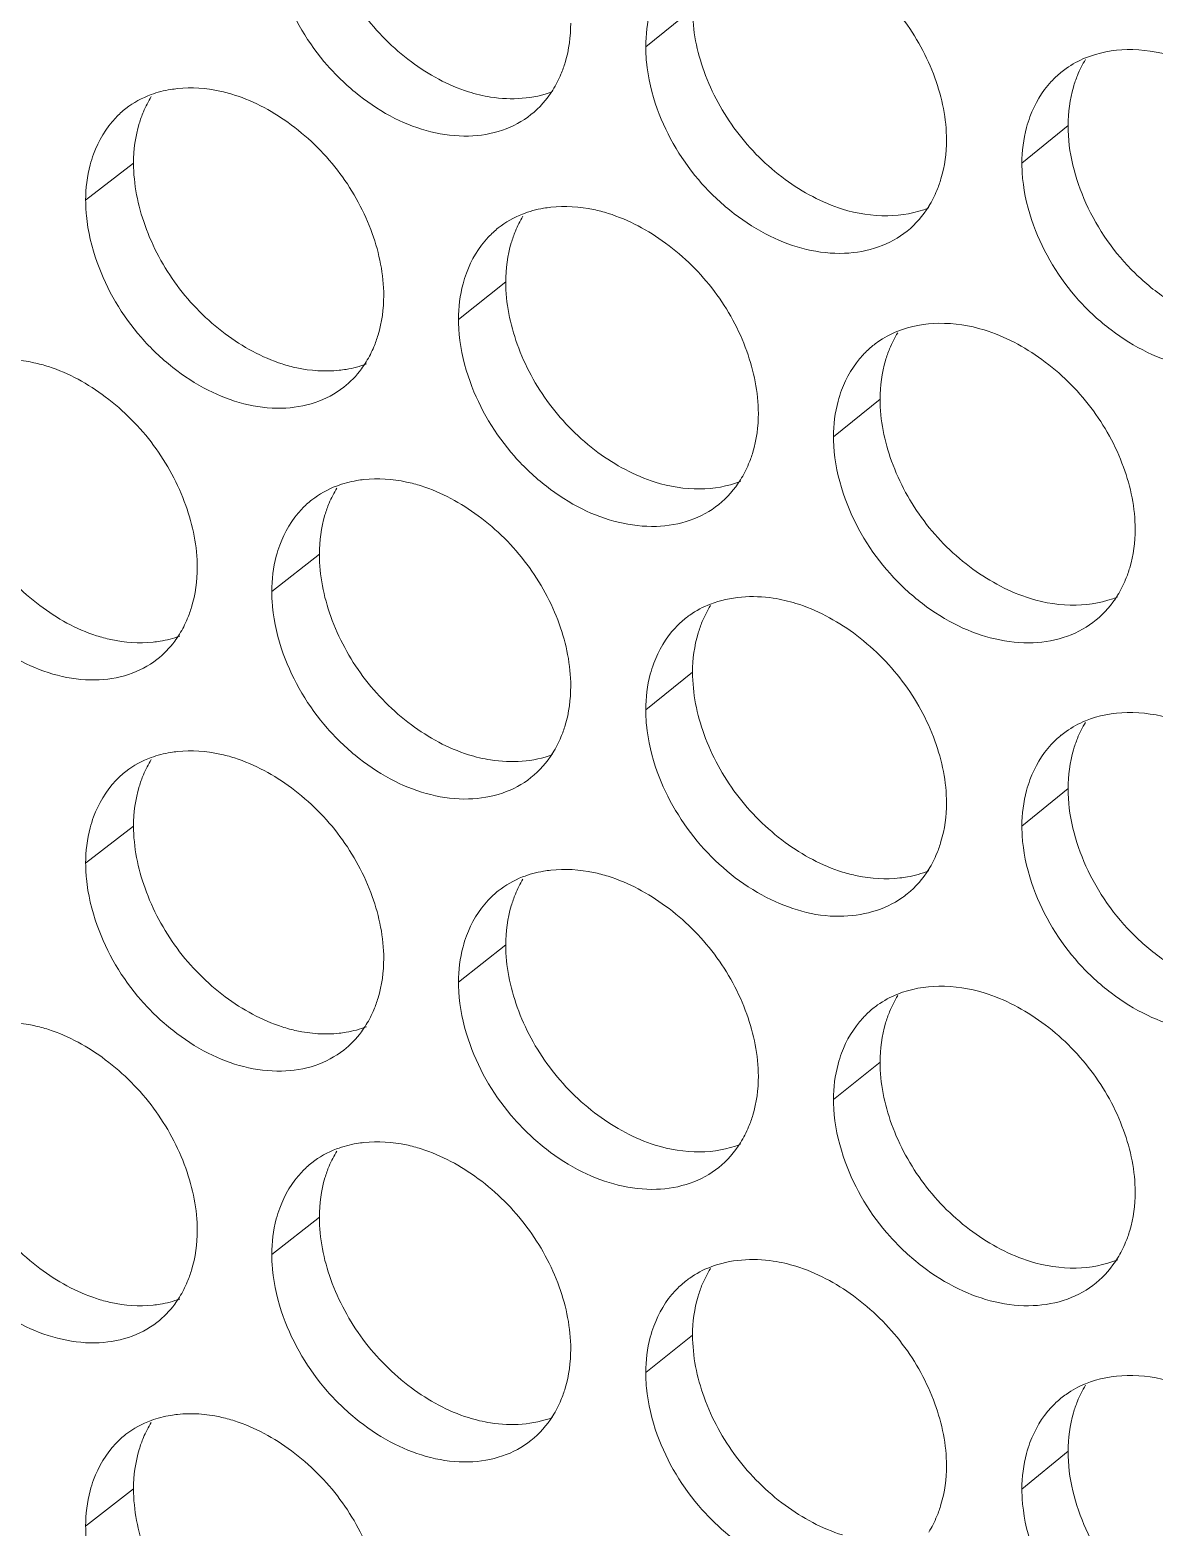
# Model space of a CAD drawing. Header units: millimetres. Extents: x 1177 to 4147, y 93 to 2194.
# Drawn here: x 2674.07 to 2687.43, y 760.61 to 778.39 of the extents above; entities that cross this region are included whole.
import ezdxf

# ---------------------------------------------------------------- set-up
doc = ezdxf.new("R2010")
doc.units = ezdxf.units.MM
doc.header["$LTSCALE"] = 0.1
doc.layers.get('0').update_dxf_attribs({"lineweight": 13})
doc.layers.add('标注', color=251, linetype='Continuous', lineweight=9)

# ---------------------------------------------------------------- blocks, each defined once
blk = doc.blocks.new('02')
at = {"layer": '标注'}
for p, q in [((4600.483, 703.606), (4599.688, 702.97)), ((4606.857, 701.634), (4606.074, 700.994)), ((4590.993, 700.995), (4590.18, 700.365)), ((4590.993, 700.995), (4590.18, 700.365)), ((4597.311, 698.978), (4596.509, 698.344)), ((4597.311, 698.978), (4596.509, 698.344)), ((4603.666, 696.991), (4602.876, 696.353)), ((4603.666, 696.991), (4602.876, 696.353)), ((4594.147, 694.358), (4593.34, 693.726)), ((4600.483, 692.356), (4599.688, 691.72)), ((4606.857, 690.384), (4606.074, 689.744)), ((4590.993, 689.745), (4590.18, 689.115)), ((4597.311, 687.728), (4596.509, 687.094)), ((4603.666, 685.741), (4602.876, 685.103)), ((4594.147, 683.108), (4593.34, 682.476)), ((4600.483, 681.106), (4599.688, 680.47)), ((4606.857, 679.134), (4606.074, 678.494)), ((4590.993, 678.495), (4590.18, 677.865)), ((4590.993, 678.495), (4590.18, 677.865))]:
    blk.add_line(p, q, dxfattribs=at)
for centre, radius, start, end in [((4608.769, 701.767), 1.893, 148.546, 157.7608), ((4607.73, 701.321), 1.568, 125.3028, 129.2952), ((4592.88, 701.145), 1.864, 148.3086, 157.2163), ((4592.88, 701.145), 1.864, 148.3086, 157.2163), ((4602.887, 701.252), 1.886, 328.3391, 337.568), ((4599.211, 699.12), 1.879, 148.8077, 157.4184), ((4599.211, 699.12), 1.879, 148.8077, 157.4184), ((4604.524, 696.687), 1.558, 125.2904, 128.9998), ((4604.524, 696.687), 1.558, 125.2904, 128.9998), ((4593.347, 698.603), 1.872, 328.517, 337.2337), ((4593.347, 698.603), 1.872, 328.517, 337.2337), ((4596.041, 694.503), 1.872, 148.5566, 157.3156), ((4606.084, 694.651), 1.893, 328.5006, 337.6837), ((4606.084, 694.651), 1.893, 328.5006, 337.6837), ((4590.188, 693.983), 1.864, 328.2673, 337.1333), ((4601.328, 692.06), 1.548, 125.2788, 128.7064), ((4607.73, 690.071), 1.568, 125.3028, 129.2952), ((4608.769, 690.517), 1.893, 148.546, 157.7608), ((4592.88, 689.895), 1.864, 148.3086, 157.2163), ((4602.887, 690.002), 1.886, 328.3391, 337.568), ((4599.211, 687.87), 1.879, 148.8077, 157.4184), ((4603.144, 689.804), 1.559, 305.2916, 309.0538), ((4593.347, 687.353), 1.872, 328.517, 337.2337), ((4604.524, 685.437), 1.558, 125.2904, 128.9998), ((4596.041, 683.253), 1.872, 148.5566, 157.3156), ((4606.084, 683.401), 1.893, 328.5006, 337.6837), ((4590.188, 682.733), 1.864, 328.2673, 337.1333), ((4601.328, 680.81), 1.548, 125.2788, 128.7064), ((4608.769, 679.267), 1.893, 148.546, 157.7608), ((4607.73, 678.821), 1.568, 125.3028, 129.2952), ((4592.88, 678.645), 1.864, 148.3086, 157.2163), ((4592.88, 678.645), 1.864, 148.3086, 157.2163), ((4602.887, 678.752), 1.886, 328.3391, 337.568)]:
    blk.add_arc(centre, radius, start, end, dxfattribs=at)
for points, knots in [([(4594.147, 705.608), (4594.147, 705.25), (4594.3, 704.506), (4594.844, 703.499), (4595.657, 702.685), (4596.33, 702.316), (4596.677, 702.206)], [0, 0, 0, 0, 0.239562, 0.497002, 0.756233, 1, 1, 1, 1]), ([(4604.794, 701.387), (4604.794, 701.745), (4604.638, 702.488), (4604.087, 703.492), (4603.265, 704.301), (4602.587, 704.666), (4602.238, 704.774)], [0, 0, 0, 0, 0.238985, 0.495968, 0.755385, 1, 1, 1, 1]), ([(4593.535, 703.92), (4593.701, 703.458), (4594.09, 702.803), (4594.805, 702.129), (4595.574, 701.628), (4596.447, 701.389), (4597.254, 701.523), (4597.596, 701.703), (4597.74, 701.818)], [0, 0, 0, 0, 0.275228, 0.413938, 0.547913, 0.788391, 0.896887, 1, 1, 1, 1]), ([(4599.824, 703.757), (4599.801, 703.696), (4599.721, 703.442), (4599.688, 703.173), (4599.688, 702.97)], [0, 0, 0, 0, 0.241366, 1, 1, 1, 1]), ([(4600.483, 703.606), (4600.483, 703.248), (4600.637, 702.505), (4601.185, 701.5), (4602.003, 700.689), (4602.68, 700.324), (4603.028, 700.215)], [0, 0, 0, 0, 0.239286, 0.496433, 0.755694, 1, 1, 1, 1]), ([(4598.249, 702.505), (4598.277, 702.571), (4598.376, 702.848), (4598.415, 703.146), (4598.415, 703.369)], [0, 0, 0, 0, 0.240585, 1, 1, 1, 1]), ([(4599.688, 702.97), (4599.688, 702.884), (4599.706, 702.525), (4599.792, 702.172), (4599.884, 701.915)], [0, 0, 0, 0, 0.240462, 1, 1, 1, 1]), ([(4608.638, 702.81), (4608.387, 702.886), (4607.882, 702.965), (4607.376, 702.872), (4607.153, 702.781)], [0, 0, 0, 0, 0.521913, 1, 1, 1, 1]), ([(4606.737, 702.535), (4606.678, 702.487), (4606.453, 702.275), (4606.292, 702), (4606.211, 701.782)], [0, 0, 0, 0, 0.245684, 1, 1, 1, 1]), ([(4591.74, 702.26), (4591.701, 702.256), (4591.549, 702.236), (4591.398, 702.197), (4591.291, 702.158)], [0, 0, 0, 0, 0.255136, 1, 1, 1, 1]), ([(4591.74, 702.26), (4591.701, 702.256), (4591.549, 702.236), (4591.398, 702.197), (4591.291, 702.158)], [0, 0, 0, 0, 0.255136, 1, 1, 1, 1]), ([(4592.707, 702.151), (4592.626, 702.177), (4592.311, 702.262), (4591.979, 702.286), (4591.74, 702.26)], [0, 0, 0, 0, 0.262243, 1, 1, 1, 1]), ([(4592.707, 702.151), (4592.626, 702.177), (4592.311, 702.262), (4591.979, 702.286), (4591.74, 702.26)], [0, 0, 0, 0, 0.262243, 1, 1, 1, 1]), ([(4607.018, 702.483), (4606.991, 702.419), (4606.896, 702.146), (4606.857, 701.853), (4606.857, 701.634)], [0, 0, 0, 0, 0.24102, 1, 1, 1, 1]), ([(4595.24, 698.746), (4595.24, 699.104), (4595.086, 699.848), (4594.541, 700.855), (4593.727, 701.67), (4593.054, 702.04), (4592.707, 702.151)], [0, 0, 0, 0, 0.239401, 0.496825, 0.756197, 1, 1, 1, 1]), ([(4595.24, 698.746), (4595.24, 699.104), (4595.086, 699.848), (4594.541, 700.855), (4593.727, 701.67), (4593.054, 702.04), (4592.707, 702.151)], [0, 0, 0, 0, 0.239401, 0.496825, 0.756197, 1, 1, 1, 1]), ([(4596.677, 702.206), (4596.801, 702.167), (4597.269, 702.054), (4597.779, 702.084), (4598.108, 702.209)], [0, 0, 0, 0, 0.268595, 1, 1, 1, 1]), ([(4590.864, 701.923), (4590.802, 701.875), (4590.565, 701.66), (4590.397, 701.375), (4590.314, 701.15)], [0, 0, 0, 0, 0.244977, 1, 1, 1, 1]), ([(4590.864, 701.923), (4590.802, 701.875), (4590.565, 701.66), (4590.397, 701.375), (4590.314, 701.15)], [0, 0, 0, 0, 0.244977, 1, 1, 1, 1]), ([(4591.161, 701.867), (4591.134, 701.801), (4591.033, 701.521), (4590.993, 701.221), (4590.993, 700.995)], [0, 0, 0, 0, 0.240171, 1, 1, 1, 1]), ([(4591.161, 701.867), (4591.134, 701.801), (4591.033, 701.521), (4590.993, 701.221), (4590.993, 700.995)], [0, 0, 0, 0, 0.240171, 1, 1, 1, 1]), ([(4599.884, 701.915), (4600.052, 701.452), (4600.446, 700.796), (4601.169, 700.125), (4601.947, 699.627), (4602.828, 699.397), (4603.639, 699.54), (4603.982, 699.726), (4604.127, 699.843)], [0, 0, 0, 0, 0.274535, 0.413051, 0.546952, 0.787693, 0.89651, 1, 1, 1, 1]), ([(4606.211, 701.782), (4606.188, 701.722), (4606.107, 701.467), (4606.074, 701.197), (4606.074, 700.994)], [0, 0, 0, 0, 0.24158, 1, 1, 1, 1]), ([(4606.857, 701.634), (4606.857, 701.183), (4607.098, 700.247), (4607.789, 699.266), (4608.535, 698.66), (4609.314, 698.231), (4609.984, 698.111), (4610.396, 698.159)], [0, 0, 0, 0, 0.247494, 0.513042, 0.645309, 0.772218, 1, 1, 1, 1]), ([(4604.631, 700.532), (4604.657, 700.597), (4604.754, 700.872), (4604.794, 701.166), (4604.794, 701.387)], [0, 0, 0, 0, 0.240924, 1, 1, 1, 1]), ([(4590.314, 701.15), (4590.292, 701.089), (4590.212, 700.835), (4590.18, 700.567), (4590.18, 700.365)], [0, 0, 0, 0, 0.241046, 1, 1, 1, 1]), ([(4590.314, 701.15), (4590.292, 701.089), (4590.212, 700.835), (4590.18, 700.567), (4590.18, 700.365)], [0, 0, 0, 0, 0.241046, 1, 1, 1, 1]), ([(4590.993, 700.995), (4590.993, 700.637), (4591.146, 699.893), (4591.688, 698.885), (4592.498, 698.069), (4593.169, 697.698), (4593.516, 697.587)], [0, 0, 0, 0, 0.239702, 0.497289, 0.756504, 1, 1, 1, 1]), ([(4590.993, 700.995), (4590.993, 700.637), (4591.146, 699.893), (4591.688, 698.885), (4592.498, 698.069), (4593.169, 697.698), (4593.516, 697.587)], [0, 0, 0, 0, 0.239702, 0.497289, 0.756504, 1, 1, 1, 1]), ([(4606.074, 700.994), (4606.074, 700.908), (4606.092, 700.549), (4606.178, 700.196), (4606.271, 699.94)], [0, 0, 0, 0, 0.240557, 1, 1, 1, 1]), ([(4590.18, 700.365), (4590.18, 700.279), (4590.198, 699.92), (4590.283, 699.566), (4590.375, 699.309)], [0, 0, 0, 0, 0.240323, 1, 1, 1, 1]), ([(4590.18, 700.365), (4590.18, 700.279), (4590.198, 699.92), (4590.283, 699.566), (4590.375, 699.309)], [0, 0, 0, 0, 0.240323, 1, 1, 1, 1]), ([(4598.079, 700.247), (4598.037, 700.242), (4597.873, 700.219), (4597.711, 700.176), (4597.596, 700.131)], [0, 0, 0, 0, 0.255428, 1, 1, 1, 1]), ([(4598.079, 700.247), (4598.037, 700.242), (4597.873, 700.219), (4597.711, 700.176), (4597.596, 700.131)], [0, 0, 0, 0, 0.255428, 1, 1, 1, 1]), ([(4599.051, 700.142), (4598.97, 700.168), (4598.653, 700.251), (4598.319, 700.273), (4598.079, 700.247)], [0, 0, 0, 0, 0.261997, 1, 1, 1, 1]), ([(4599.051, 700.142), (4598.97, 700.168), (4598.653, 700.251), (4598.319, 700.273), (4598.079, 700.247)], [0, 0, 0, 0, 0.261997, 1, 1, 1, 1]), ([(4603.028, 700.215), (4603.275, 700.139), (4603.773, 700.059), (4604.273, 700.148), (4604.493, 700.236)], [0, 0, 0, 0, 0.521675, 1, 1, 1, 1]), ([(4601.6, 696.749), (4601.6, 697.107), (4601.445, 697.851), (4600.896, 698.856), (4600.077, 699.666), (4599.4, 700.033), (4599.051, 700.142)], [0, 0, 0, 0, 0.239123, 0.496252, 0.755655, 1, 1, 1, 1]), ([(4601.6, 696.749), (4601.6, 697.107), (4601.445, 697.851), (4600.896, 698.856), (4600.077, 699.666), (4599.4, 700.033), (4599.051, 700.142)], [0, 0, 0, 0, 0.239123, 0.496252, 0.755655, 1, 1, 1, 1]), ([(4597.185, 699.896), (4597.125, 699.848), (4596.893, 699.634), (4596.727, 699.353), (4596.644, 699.13)], [0, 0, 0, 0, 0.245269, 1, 1, 1, 1]), ([(4597.185, 699.896), (4597.125, 699.848), (4596.893, 699.634), (4596.727, 699.353), (4596.644, 699.13)], [0, 0, 0, 0, 0.245269, 1, 1, 1, 1]), ([(4597.476, 699.841), (4597.449, 699.776), (4597.35, 699.499), (4597.311, 699.202), (4597.311, 698.978)], [0, 0, 0, 0, 0.240514, 1, 1, 1, 1]), ([(4597.476, 699.841), (4597.449, 699.776), (4597.35, 699.499), (4597.311, 699.202), (4597.311, 698.978)], [0, 0, 0, 0, 0.240514, 1, 1, 1, 1]), ([(4606.271, 699.94), (4606.44, 699.475), (4606.839, 698.819), (4607.569, 698.151), (4608.356, 697.656), (4609.246, 697.434), (4610.062, 697.587), (4610.406, 697.779), (4610.551, 697.898)], [0, 0, 0, 0, 0.27385, 0.412176, 0.546005, 0.787007, 0.896139, 1, 1, 1, 1]), ([(4590.375, 699.309), (4590.539, 698.847), (4590.926, 698.192), (4591.638, 697.518), (4592.403, 697.014), (4593.271, 696.772), (4594.075, 696.901), (4594.417, 697.079), (4594.561, 697.192)], [0, 0, 0, 0, 0.275578, 0.414386, 0.548399, 0.788745, 0.897079, 1, 1, 1, 1]), ([(4590.375, 699.309), (4590.539, 698.847), (4590.926, 698.192), (4591.638, 697.518), (4592.403, 697.014), (4593.271, 696.772), (4594.075, 696.901), (4594.417, 697.079), (4594.561, 697.192)], [0, 0, 0, 0, 0.275578, 0.414386, 0.548399, 0.788745, 0.897079, 1, 1, 1, 1]), ([(4596.644, 699.13), (4596.622, 699.07), (4596.542, 698.816), (4596.509, 698.547), (4596.509, 698.344)], [0, 0, 0, 0, 0.241259, 1, 1, 1, 1]), ([(4596.644, 699.13), (4596.622, 699.07), (4596.542, 698.816), (4596.509, 698.547), (4596.509, 698.344)], [0, 0, 0, 0, 0.241259, 1, 1, 1, 1]), ([(4597.311, 698.978), (4597.311, 698.621), (4597.464, 697.877), (4598.01, 696.871), (4598.825, 696.058), (4599.5, 695.691), (4599.848, 695.582)], [0, 0, 0, 0, 0.239424, 0.496717, 0.755963, 1, 1, 1, 1]), ([(4597.311, 698.978), (4597.311, 698.621), (4597.464, 697.877), (4598.01, 696.871), (4598.825, 696.058), (4599.5, 695.691), (4599.848, 695.582)], [0, 0, 0, 0, 0.239424, 0.496717, 0.755963, 1, 1, 1, 1]), ([(4595.073, 697.878), (4595.1, 697.944), (4595.2, 698.223), (4595.24, 698.522), (4595.24, 698.746)], [0, 0, 0, 0, 0.240415, 1, 1, 1, 1]), ([(4595.073, 697.878), (4595.1, 697.944), (4595.2, 698.223), (4595.24, 698.522), (4595.24, 698.746)], [0, 0, 0, 0, 0.240415, 1, 1, 1, 1]), ([(4596.509, 698.344), (4596.509, 698.258), (4596.528, 697.899), (4596.613, 697.545), (4596.705, 697.289)], [0, 0, 0, 0, 0.240415, 1, 1, 1, 1]), ([(4596.509, 698.344), (4596.509, 698.258), (4596.528, 697.899), (4596.613, 697.545), (4596.705, 697.289)], [0, 0, 0, 0, 0.240415, 1, 1, 1, 1]), ([(4605.433, 698.164), (4605.186, 698.24), (4604.687, 698.319), (4604.186, 698.231), (4603.965, 698.143)], [0, 0, 0, 0, 0.521918, 1, 1, 1, 1]), ([(4605.433, 698.164), (4605.186, 698.24), (4604.687, 698.319), (4604.186, 698.231), (4603.965, 698.143)], [0, 0, 0, 0, 0.521918, 1, 1, 1, 1]), ([(4607.997, 694.782), (4607.997, 695.14), (4607.841, 695.883), (4607.288, 696.886), (4606.463, 697.693), (4605.784, 698.056), (4605.433, 698.164)], [0, 0, 0, 0, 0.238849, 0.495686, 0.755117, 1, 1, 1, 1]), ([(4607.997, 694.782), (4607.997, 695.14), (4607.841, 695.883), (4607.288, 696.886), (4606.463, 697.693), (4605.784, 698.056), (4605.433, 698.164)], [0, 0, 0, 0, 0.238849, 0.495686, 0.755117, 1, 1, 1, 1]), ([(4589.549, 697.542), (4589.468, 697.568), (4589.155, 697.653), (4588.824, 697.678), (4588.585, 697.653)], [0, 0, 0, 0, 0.262368, 1, 1, 1, 1]), ([(4603.544, 697.898), (4603.484, 697.85), (4603.257, 697.637), (4603.094, 697.36), (4603.013, 697.141)], [0, 0, 0, 0, 0.245549, 1, 1, 1, 1]), ([(4603.544, 697.898), (4603.484, 697.85), (4603.257, 697.637), (4603.094, 697.36), (4603.013, 697.141)], [0, 0, 0, 0, 0.245549, 1, 1, 1, 1]), ([(4603.828, 697.845), (4603.801, 697.781), (4603.704, 697.506), (4603.666, 697.212), (4603.666, 696.991)], [0, 0, 0, 0, 0.240852, 1, 1, 1, 1]), ([(4603.828, 697.845), (4603.801, 697.781), (4603.704, 697.506), (4603.666, 697.212), (4603.666, 696.991)], [0, 0, 0, 0, 0.240852, 1, 1, 1, 1]), ([(4592.075, 694.131), (4592.075, 694.489), (4591.921, 695.233), (4591.378, 696.241), (4590.566, 697.057), (4589.896, 697.43), (4589.549, 697.542)], [0, 0, 0, 0, 0.239541, 0.497113, 0.75647, 1, 1, 1, 1]), ([(4593.516, 697.587), (4593.597, 697.561), (4593.911, 697.477), (4594.242, 697.454), (4594.481, 697.479)], [0, 0, 0, 0, 0.262046, 1, 1, 1, 1]), ([(4593.516, 697.587), (4593.597, 697.561), (4593.911, 697.477), (4594.242, 697.454), (4594.481, 697.479)], [0, 0, 0, 0, 0.262046, 1, 1, 1, 1]), ([(4594.481, 697.479), (4594.521, 697.483), (4594.68, 697.505), (4594.837, 697.547), (4594.948, 697.589)], [0, 0, 0, 0, 0.25521, 1, 1, 1, 1]), ([(4594.481, 697.479), (4594.521, 697.483), (4594.68, 697.505), (4594.837, 697.547), (4594.948, 697.589)], [0, 0, 0, 0, 0.25521, 1, 1, 1, 1]), ([(4594.561, 697.192), (4594.674, 697.281), (4594.81, 697.423), (4594.917, 697.583), (4594.943, 697.625)], [0, 0, 0, 0, 0.746051, 1, 1, 1, 1]), ([(4594.561, 697.192), (4594.674, 697.281), (4594.81, 697.423), (4594.917, 697.583), (4594.943, 697.625)], [0, 0, 0, 0, 0.746051, 1, 1, 1, 1]), ([(4596.705, 697.289), (4596.871, 696.826), (4597.263, 696.171), (4597.982, 695.499), (4598.756, 694.998), (4599.633, 694.764), (4600.442, 694.902), (4600.784, 695.086), (4600.928, 695.202)], [0, 0, 0, 0, 0.27488, 0.413493, 0.547431, 0.788041, 0.896698, 1, 1, 1, 1]), ([(4596.705, 697.289), (4596.871, 696.826), (4597.263, 696.171), (4597.982, 695.499), (4598.756, 694.998), (4599.633, 694.764), (4600.442, 694.902), (4600.784, 695.086), (4600.928, 695.202)], [0, 0, 0, 0, 0.27488, 0.413493, 0.547431, 0.788041, 0.896698, 1, 1, 1, 1]), ([(4603.013, 697.141), (4602.99, 697.08), (4602.909, 696.826), (4602.876, 696.556), (4602.876, 696.353)], [0, 0, 0, 0, 0.241473, 1, 1, 1, 1]), ([(4603.013, 697.141), (4602.99, 697.08), (4602.909, 696.826), (4602.876, 696.556), (4602.876, 696.353)], [0, 0, 0, 0, 0.241473, 1, 1, 1, 1]), ([(4603.666, 696.991), (4603.666, 696.634), (4603.82, 695.89), (4604.369, 694.886), (4605.19, 694.077), (4605.868, 693.714), (4606.218, 693.607)], [0, 0, 0, 0, 0.23915, 0.496151, 0.755426, 1, 1, 1, 1]), ([(4603.666, 696.991), (4603.666, 696.634), (4603.82, 695.89), (4604.369, 694.886), (4605.19, 694.077), (4605.868, 693.714), (4606.218, 693.607)], [0, 0, 0, 0, 0.23915, 0.496151, 0.755426, 1, 1, 1, 1]), ([(4601.435, 695.89), (4601.462, 695.955), (4601.56, 696.231), (4601.6, 696.527), (4601.6, 696.749)], [0, 0, 0, 0, 0.240755, 1, 1, 1, 1]), ([(4601.435, 695.89), (4601.462, 695.955), (4601.56, 696.231), (4601.6, 696.527), (4601.6, 696.749)], [0, 0, 0, 0, 0.240755, 1, 1, 1, 1]), ([(4587.849, 696.39), (4587.849, 696.032), (4588.001, 695.287), (4588.541, 694.278), (4589.349, 693.46), (4590.018, 693.087), (4590.364, 692.976)], [0, 0, 0, 0, 0.239843, 0.497577, 0.756777, 1, 1, 1, 1]), ([(4602.876, 696.353), (4602.876, 696.267), (4602.895, 695.909), (4602.981, 695.555), (4603.073, 695.299)], [0, 0, 0, 0, 0.240509, 1, 1, 1, 1]), ([(4602.876, 696.353), (4602.876, 696.267), (4602.895, 695.909), (4602.981, 695.555), (4603.073, 695.299)], [0, 0, 0, 0, 0.240509, 1, 1, 1, 1]), ([(4595.875, 695.518), (4595.793, 695.544), (4595.477, 695.628), (4595.144, 695.651), (4594.905, 695.625)], [0, 0, 0, 0, 0.26212, 1, 1, 1, 1]), ([(4594.905, 695.625), (4594.864, 695.621), (4594.706, 695.599), (4594.55, 695.558), (4594.439, 695.516)], [0, 0, 0, 0, 0.255282, 1, 1, 1, 1]), ([(4598.415, 692.119), (4598.415, 692.477), (4598.261, 693.221), (4597.714, 694.227), (4596.897, 695.039), (4596.223, 695.408), (4595.875, 695.518)], [0, 0, 0, 0, 0.239261, 0.496538, 0.755925, 1, 1, 1, 1]), ([(4599.848, 695.582), (4600.092, 695.505), (4600.583, 695.424), (4601.078, 695.509), (4601.296, 695.594)], [0, 0, 0, 0, 0.521681, 1, 1, 1, 1]), ([(4599.848, 695.582), (4600.092, 695.505), (4600.583, 695.424), (4601.078, 695.509), (4601.296, 695.594)], [0, 0, 0, 0, 0.521681, 1, 1, 1, 1]), ([(4594.02, 695.281), (4593.959, 695.233), (4593.724, 695.018), (4593.557, 694.736), (4593.475, 694.511)], [0, 0, 0, 0, 0.245125, 1, 1, 1, 1]), ([(4594.314, 695.225), (4594.286, 695.16), (4594.187, 694.881), (4594.147, 694.583), (4594.147, 694.358)], [0, 0, 0, 0, 0.240343, 1, 1, 1, 1]), ([(4603.073, 695.299), (4603.241, 694.835), (4603.638, 694.179), (4604.364, 693.509), (4605.147, 693.013), (4606.032, 692.787), (4606.846, 692.935), (4607.19, 693.123), (4607.334, 693.242)], [0, 0, 0, 0, 0.274191, 0.412612, 0.546477, 0.787348, 0.896324, 1, 1, 1, 1]), ([(4603.073, 695.299), (4603.241, 694.835), (4603.638, 694.179), (4604.364, 693.509), (4605.147, 693.013), (4606.032, 692.787), (4606.846, 692.935), (4607.19, 693.123), (4607.334, 693.242)], [0, 0, 0, 0, 0.274191, 0.412612, 0.546477, 0.787348, 0.896324, 1, 1, 1, 1]), ([(4587.224, 694.705), (4587.388, 694.243), (4587.772, 693.589), (4588.48, 692.913), (4589.24, 692.408), (4590.104, 692.162), (4590.906, 692.286), (4591.247, 692.461), (4591.391, 692.573)], [0, 0, 0, 0, 0.27593, 0.414836, 0.548888, 0.789102, 0.897272, 1, 1, 1, 1]), ([(4607.835, 693.932), (4607.862, 693.997), (4607.958, 694.27), (4607.997, 694.563), (4607.997, 694.782)], [0, 0, 0, 0, 0.241091, 1, 1, 1, 1]), ([(4607.835, 693.932), (4607.862, 693.997), (4607.958, 694.27), (4607.997, 694.563), (4607.997, 694.782)], [0, 0, 0, 0, 0.241091, 1, 1, 1, 1]), ([(4593.475, 694.511), (4593.452, 694.451), (4593.372, 694.197), (4593.34, 693.928), (4593.34, 693.726)], [0, 0, 0, 0, 0.241152, 1, 1, 1, 1]), ([(4591.906, 693.259), (4591.934, 693.325), (4592.034, 693.605), (4592.075, 693.905), (4592.075, 694.131)], [0, 0, 0, 0, 0.240243, 1, 1, 1, 1]), ([(4594.147, 694.358), (4594.147, 694), (4594.3, 693.256), (4594.844, 692.249), (4595.657, 691.435), (4596.33, 691.066), (4596.677, 690.956)], [0, 0, 0, 0, 0.239562, 0.497002, 0.756233, 1, 1, 1, 1]), ([(4593.34, 693.726), (4593.34, 693.64), (4593.358, 693.281), (4593.443, 692.927), (4593.535, 692.67)], [0, 0, 0, 0, 0.240369, 1, 1, 1, 1]), ([(4602.238, 693.524), (4602.112, 693.563), (4601.637, 693.675), (4601.12, 693.641), (4600.786, 693.512)], [0, 0, 0, 0, 0.268741, 1, 1, 1, 1]), ([(4606.218, 693.607), (4606.468, 693.53), (4606.972, 693.451), (4607.478, 693.545), (4607.7, 693.635)], [0, 0, 0, 0, 0.521668, 1, 1, 1, 1]), ([(4606.218, 693.607), (4606.468, 693.53), (4606.972, 693.451), (4607.478, 693.545), (4607.7, 693.635)], [0, 0, 0, 0, 0.521668, 1, 1, 1, 1]), ([(4604.794, 690.137), (4604.794, 690.495), (4604.638, 691.238), (4604.087, 692.242), (4603.265, 693.051), (4602.587, 693.416), (4602.238, 693.524)], [0, 0, 0, 0, 0.238985, 0.495968, 0.755385, 1, 1, 1, 1]), ([(4600.36, 693.268), (4600.3, 693.22), (4600.07, 693.007), (4599.906, 692.728), (4599.824, 692.507)], [0, 0, 0, 0, 0.245411, 1, 1, 1, 1]), ([(4600.647, 693.215), (4600.62, 693.15), (4600.523, 692.874), (4600.483, 692.578), (4600.483, 692.356)], [0, 0, 0, 0, 0.240684, 1, 1, 1, 1]), ([(4590.364, 692.976), (4590.444, 692.95), (4590.757, 692.865), (4591.088, 692.841), (4591.326, 692.866)], [0, 0, 0, 0, 0.262169, 1, 1, 1, 1]), ([(4591.326, 692.866), (4591.365, 692.87), (4591.518, 692.89), (4591.669, 692.929), (4591.777, 692.969)], [0, 0, 0, 0, 0.255066, 1, 1, 1, 1]), ([(4591.391, 692.573), (4591.504, 692.661), (4591.64, 692.802), (4591.748, 692.961), (4591.774, 693.003)], [0, 0, 0, 0, 0.746016, 1, 1, 1, 1]), ([(4593.535, 692.67), (4593.701, 692.208), (4594.09, 691.553), (4594.805, 690.879), (4595.574, 690.378), (4596.447, 690.139), (4597.254, 690.273), (4597.596, 690.453), (4597.74, 690.568)], [0, 0, 0, 0, 0.275228, 0.413938, 0.547913, 0.788391, 0.896887, 1, 1, 1, 1]), ([(4599.824, 692.507), (4599.801, 692.446), (4599.721, 692.192), (4599.688, 691.923), (4599.688, 691.72)], [0, 0, 0, 0, 0.241366, 1, 1, 1, 1]), ([(4600.483, 692.356), (4600.483, 691.998), (4600.637, 691.255), (4601.185, 690.25), (4602.003, 689.439), (4602.68, 689.074), (4603.028, 688.965)], [0, 0, 0, 0, 0.239286, 0.496433, 0.755694, 1, 1, 1, 1]), ([(4598.249, 691.255), (4598.277, 691.321), (4598.376, 691.598), (4598.415, 691.896), (4598.415, 692.119)], [0, 0, 0, 0, 0.240585, 1, 1, 1, 1]), ([(4599.688, 691.72), (4599.688, 691.634), (4599.706, 691.275), (4599.792, 690.922), (4599.884, 690.665)], [0, 0, 0, 0, 0.240462, 1, 1, 1, 1]), ([(4608.638, 691.56), (4608.387, 691.636), (4607.882, 691.715), (4607.376, 691.622), (4607.153, 691.531)], [0, 0, 0, 0, 0.521913, 1, 1, 1, 1]), ([(4606.737, 691.285), (4606.678, 691.237), (4606.453, 691.025), (4606.292, 690.75), (4606.211, 690.532)], [0, 0, 0, 0, 0.245684, 1, 1, 1, 1]), ([(4607.018, 691.233), (4606.991, 691.169), (4606.896, 690.896), (4606.857, 690.603), (4606.857, 690.384)], [0, 0, 0, 0, 0.24102, 1, 1, 1, 1]), ([(4591.74, 691.01), (4591.701, 691.006), (4591.549, 690.986), (4591.398, 690.947), (4591.291, 690.908)], [0, 0, 0, 0, 0.255136, 1, 1, 1, 1]), ([(4592.707, 690.901), (4592.626, 690.927), (4592.311, 691.012), (4591.979, 691.036), (4591.74, 691.01)], [0, 0, 0, 0, 0.262243, 1, 1, 1, 1]), ([(4595.24, 687.496), (4595.24, 687.854), (4595.086, 688.598), (4594.541, 689.605), (4593.727, 690.42), (4593.054, 690.79), (4592.707, 690.901)], [0, 0, 0, 0, 0.239401, 0.496825, 0.756197, 1, 1, 1, 1]), ([(4596.677, 690.956), (4596.801, 690.917), (4597.269, 690.804), (4597.779, 690.834), (4598.108, 690.959)], [0, 0, 0, 0, 0.268595, 1, 1, 1, 1]), ([(4590.864, 690.673), (4590.802, 690.625), (4590.565, 690.41), (4590.397, 690.125), (4590.314, 689.9)], [0, 0, 0, 0, 0.244977, 1, 1, 1, 1]), ([(4591.161, 690.617), (4591.134, 690.551), (4591.033, 690.271), (4590.993, 689.971), (4590.993, 689.745)], [0, 0, 0, 0, 0.240171, 1, 1, 1, 1]), ([(4599.884, 690.665), (4600.048, 690.212), (4600.553, 689.368), (4601.651, 688.48), (4602.912, 688.1), (4603.742, 688.317), (4604.045, 688.531)], [0, 0, 0, 0, 0.274275, 0.545968, 0.788678, 1, 1, 1, 1]), ([(4606.211, 690.532), (4606.188, 690.472), (4606.107, 690.217), (4606.074, 689.947), (4606.074, 689.744)], [0, 0, 0, 0, 0.24158, 1, 1, 1, 1]), ([(4606.857, 690.384), (4606.857, 689.933), (4607.098, 688.997), (4607.789, 688.016), (4608.535, 687.41), (4609.314, 686.981), (4609.984, 686.861), (4610.396, 686.909)], [0, 0, 0, 0, 0.247494, 0.513042, 0.645309, 0.772218, 1, 1, 1, 1]), ([(4604.631, 689.282), (4604.657, 689.347), (4604.754, 689.622), (4604.794, 689.916), (4604.794, 690.137)], [0, 0, 0, 0, 0.240924, 1, 1, 1, 1]), ([(4590.314, 689.9), (4590.292, 689.839), (4590.212, 689.585), (4590.18, 689.317), (4590.18, 689.115)], [0, 0, 0, 0, 0.241046, 1, 1, 1, 1]), ([(4590.993, 689.745), (4590.993, 689.387), (4591.146, 688.643), (4591.688, 687.635), (4592.498, 686.819), (4593.169, 686.448), (4593.516, 686.337)], [0, 0, 0, 0, 0.239702, 0.497289, 0.756504, 1, 1, 1, 1]), ([(4606.074, 689.744), (4606.074, 689.658), (4606.092, 689.299), (4606.178, 688.946), (4606.271, 688.69)], [0, 0, 0, 0, 0.240557, 1, 1, 1, 1]), ([(4590.18, 689.115), (4590.18, 689.029), (4590.198, 688.67), (4590.283, 688.316), (4590.375, 688.059)], [0, 0, 0, 0, 0.240323, 1, 1, 1, 1]), ([(4598.079, 688.997), (4598.037, 688.992), (4597.873, 688.969), (4597.711, 688.926), (4597.596, 688.881)], [0, 0, 0, 0, 0.255428, 1, 1, 1, 1]), ([(4599.051, 688.892), (4598.97, 688.918), (4598.653, 689.001), (4598.319, 689.023), (4598.079, 688.997)], [0, 0, 0, 0, 0.261997, 1, 1, 1, 1]), ([(4601.6, 685.499), (4601.6, 685.857), (4601.445, 686.601), (4600.896, 687.606), (4600.077, 688.416), (4599.4, 688.783), (4599.051, 688.892)], [0, 0, 0, 0, 0.239123, 0.496252, 0.755655, 1, 1, 1, 1]), ([(4603.028, 688.965), (4603.11, 688.94), (4603.427, 688.858), (4603.762, 688.837), (4604.002, 688.864)], [0, 0, 0, 0, 0.261683, 1, 1, 1, 1]), ([(4604.002, 688.864), (4604.045, 688.869), (4604.212, 688.893), (4604.377, 688.939), (4604.493, 688.986)], [0, 0, 0, 0, 0.255354, 1, 1, 1, 1]), ([(4597.185, 688.646), (4597.125, 688.598), (4596.893, 688.384), (4596.727, 688.103), (4596.644, 687.88)], [0, 0, 0, 0, 0.245269, 1, 1, 1, 1]), ([(4597.476, 688.591), (4597.449, 688.526), (4597.35, 688.249), (4597.311, 687.952), (4597.311, 687.728)], [0, 0, 0, 0, 0.240514, 1, 1, 1, 1]), ([(4606.271, 688.69), (4606.44, 688.225), (4606.839, 687.569), (4607.569, 686.901), (4608.356, 686.406), (4609.246, 686.184), (4610.062, 686.337), (4610.406, 686.529), (4610.551, 686.648)], [0, 0, 0, 0, 0.27385, 0.412176, 0.546005, 0.787007, 0.896139, 1, 1, 1, 1]), ([(4590.375, 688.059), (4590.539, 687.597), (4590.926, 686.942), (4591.638, 686.268), (4592.403, 685.764), (4593.271, 685.522), (4594.075, 685.651), (4594.417, 685.829), (4594.561, 685.942)], [0, 0, 0, 0, 0.275578, 0.414386, 0.548399, 0.788745, 0.897079, 1, 1, 1, 1]), ([(4596.644, 687.88), (4596.622, 687.82), (4596.542, 687.566), (4596.509, 687.297), (4596.509, 687.094)], [0, 0, 0, 0, 0.241259, 1, 1, 1, 1]), ([(4597.311, 687.728), (4597.311, 687.371), (4597.464, 686.627), (4598.01, 685.621), (4598.825, 684.808), (4599.5, 684.441), (4599.848, 684.332)], [0, 0, 0, 0, 0.239424, 0.496717, 0.755963, 1, 1, 1, 1]), ([(4595.073, 686.628), (4595.1, 686.694), (4595.2, 686.973), (4595.24, 687.272), (4595.24, 687.496)], [0, 0, 0, 0, 0.240415, 1, 1, 1, 1]), ([(4596.509, 687.094), (4596.509, 687.008), (4596.528, 686.649), (4596.613, 686.295), (4596.705, 686.039)], [0, 0, 0, 0, 0.240415, 1, 1, 1, 1]), ([(4605.433, 686.914), (4605.186, 686.99), (4604.687, 687.069), (4604.186, 686.981), (4603.965, 686.893)], [0, 0, 0, 0, 0.521918, 1, 1, 1, 1]), ([(4607.997, 683.532), (4607.997, 683.89), (4607.841, 684.633), (4607.288, 685.636), (4606.463, 686.443), (4605.784, 686.806), (4605.433, 686.914)], [0, 0, 0, 0, 0.238849, 0.495686, 0.755117, 1, 1, 1, 1]), ([(4603.544, 686.648), (4603.484, 686.6), (4603.257, 686.387), (4603.094, 686.11), (4603.013, 685.891)], [0, 0, 0, 0, 0.245549, 1, 1, 1, 1]), ([(4603.828, 686.595), (4603.801, 686.531), (4603.704, 686.256), (4603.666, 685.962), (4603.666, 685.741)], [0, 0, 0, 0, 0.240852, 1, 1, 1, 1]), ([(4589.549, 686.292), (4589.468, 686.318), (4589.155, 686.403), (4588.824, 686.428), (4588.585, 686.403)], [0, 0, 0, 0, 0.262368, 1, 1, 1, 1]), ([(4592.075, 682.881), (4592.075, 683.239), (4591.921, 683.983), (4591.378, 684.991), (4590.566, 685.807), (4589.896, 686.18), (4589.549, 686.292)], [0, 0, 0, 0, 0.239541, 0.497113, 0.75647, 1, 1, 1, 1]), ([(4593.516, 686.337), (4593.597, 686.311), (4593.911, 686.227), (4594.242, 686.204), (4594.481, 686.229)], [0, 0, 0, 0, 0.262046, 1, 1, 1, 1]), ([(4594.481, 686.229), (4594.521, 686.233), (4594.68, 686.255), (4594.837, 686.297), (4594.948, 686.339)], [0, 0, 0, 0, 0.25521, 1, 1, 1, 1]), ([(4594.561, 685.942), (4594.674, 686.031), (4594.81, 686.173), (4594.917, 686.333), (4594.943, 686.375)], [0, 0, 0, 0, 0.746051, 1, 1, 1, 1]), ([(4596.705, 686.039), (4596.871, 685.576), (4597.263, 684.921), (4597.982, 684.249), (4598.756, 683.748), (4599.633, 683.514), (4600.442, 683.652), (4600.784, 683.836), (4600.928, 683.952)], [0, 0, 0, 0, 0.27488, 0.413493, 0.547431, 0.788041, 0.896698, 1, 1, 1, 1]), ([(4603.013, 685.891), (4602.99, 685.83), (4602.909, 685.576), (4602.876, 685.306), (4602.876, 685.103)], [0, 0, 0, 0, 0.241473, 1, 1, 1, 1]), ([(4603.666, 685.741), (4603.666, 685.384), (4603.82, 684.64), (4604.369, 683.636), (4605.19, 682.827), (4605.868, 682.464), (4606.218, 682.357)], [0, 0, 0, 0, 0.23915, 0.496151, 0.755426, 1, 1, 1, 1]), ([(4601.435, 684.64), (4601.462, 684.705), (4601.56, 684.981), (4601.6, 685.277), (4601.6, 685.499)], [0, 0, 0, 0, 0.240755, 1, 1, 1, 1]), ([(4587.849, 685.14), (4587.849, 684.782), (4588.001, 684.037), (4588.541, 683.028), (4589.349, 682.21), (4590.018, 681.837), (4590.364, 681.726)], [0, 0, 0, 0, 0.239843, 0.497577, 0.756777, 1, 1, 1, 1]), ([(4602.876, 685.103), (4602.876, 685.017), (4602.895, 684.659), (4602.981, 684.305), (4603.073, 684.049)], [0, 0, 0, 0, 0.240509, 1, 1, 1, 1]), ([(4594.905, 684.375), (4594.864, 684.371), (4594.706, 684.349), (4594.55, 684.308), (4594.439, 684.266)], [0, 0, 0, 0, 0.255282, 1, 1, 1, 1]), ([(4595.875, 684.268), (4595.793, 684.294), (4595.477, 684.378), (4595.144, 684.401), (4594.905, 684.375)], [0, 0, 0, 0, 0.26212, 1, 1, 1, 1]), ([(4598.415, 680.869), (4598.415, 681.227), (4598.261, 681.971), (4597.714, 682.977), (4596.897, 683.789), (4596.223, 684.158), (4595.875, 684.268)], [0, 0, 0, 0, 0.239261, 0.496538, 0.755925, 1, 1, 1, 1]), ([(4599.848, 684.332), (4600.092, 684.255), (4600.583, 684.174), (4601.078, 684.259), (4601.296, 684.344)], [0, 0, 0, 0, 0.521681, 1, 1, 1, 1]), ([(4594.02, 684.031), (4593.959, 683.983), (4593.724, 683.768), (4593.557, 683.486), (4593.475, 683.261)], [0, 0, 0, 0, 0.245125, 1, 1, 1, 1]), ([(4594.314, 683.975), (4594.286, 683.91), (4594.187, 683.631), (4594.147, 683.333), (4594.147, 683.108)], [0, 0, 0, 0, 0.240343, 1, 1, 1, 1]), ([(4603.073, 684.049), (4603.241, 683.585), (4603.638, 682.929), (4604.364, 682.259), (4605.147, 681.763), (4606.032, 681.537), (4606.846, 681.685), (4607.19, 681.873), (4607.334, 681.992)], [0, 0, 0, 0, 0.274191, 0.412612, 0.546477, 0.787348, 0.896324, 1, 1, 1, 1]), ([(4587.224, 683.455), (4587.388, 682.993), (4587.772, 682.339), (4588.48, 681.663), (4589.24, 681.158), (4590.104, 680.912), (4590.906, 681.036), (4591.247, 681.211), (4591.391, 681.323)], [0, 0, 0, 0, 0.27593, 0.414836, 0.548888, 0.789102, 0.897272, 1, 1, 1, 1]), ([(4607.835, 682.682), (4607.862, 682.747), (4607.958, 683.02), (4607.997, 683.313), (4607.997, 683.532)], [0, 0, 0, 0, 0.241091, 1, 1, 1, 1]), ([(4593.475, 683.261), (4593.452, 683.201), (4593.372, 682.947), (4593.34, 682.678), (4593.34, 682.476)], [0, 0, 0, 0, 0.241152, 1, 1, 1, 1]), ([(4594.147, 683.108), (4594.147, 682.75), (4594.3, 682.006), (4594.844, 680.999), (4595.657, 680.185), (4596.33, 679.816), (4596.677, 679.706)], [0, 0, 0, 0, 0.239562, 0.497002, 0.756233, 1, 1, 1, 1]), ([(4591.906, 682.009), (4591.934, 682.075), (4592.034, 682.355), (4592.075, 682.655), (4592.075, 682.881)], [0, 0, 0, 0, 0.240243, 1, 1, 1, 1]), ([(4593.34, 682.476), (4593.34, 682.39), (4593.358, 682.031), (4593.443, 681.677), (4593.535, 681.42)], [0, 0, 0, 0, 0.240369, 1, 1, 1, 1]), ([(4602.238, 682.274), (4602.112, 682.313), (4601.637, 682.425), (4601.12, 682.391), (4600.786, 682.262)], [0, 0, 0, 0, 0.268741, 1, 1, 1, 1]), ([(4604.794, 678.887), (4604.794, 679.245), (4604.638, 679.988), (4604.087, 680.992), (4603.265, 681.801), (4602.587, 682.166), (4602.238, 682.274)], [0, 0, 0, 0, 0.238985, 0.495968, 0.755385, 1, 1, 1, 1]), ([(4606.218, 682.357), (4606.468, 682.28), (4606.972, 682.201), (4607.478, 682.295), (4607.7, 682.385)], [0, 0, 0, 0, 0.521668, 1, 1, 1, 1]), ([(4600.36, 682.018), (4600.3, 681.97), (4600.07, 681.757), (4599.906, 681.478), (4599.824, 681.257)], [0, 0, 0, 0, 0.245411, 1, 1, 1, 1]), ([(4600.647, 681.965), (4600.62, 681.9), (4600.523, 681.624), (4600.483, 681.328), (4600.483, 681.106)], [0, 0, 0, 0, 0.240684, 1, 1, 1, 1]), ([(4590.364, 681.726), (4590.444, 681.7), (4590.757, 681.615), (4591.088, 681.591), (4591.326, 681.616)], [0, 0, 0, 0, 0.262169, 1, 1, 1, 1]), ([(4591.326, 681.616), (4591.365, 681.62), (4591.518, 681.64), (4591.669, 681.679), (4591.777, 681.719)], [0, 0, 0, 0, 0.255066, 1, 1, 1, 1]), ([(4591.391, 681.323), (4591.504, 681.411), (4591.64, 681.552), (4591.748, 681.711), (4591.774, 681.753)], [0, 0, 0, 0, 0.746016, 1, 1, 1, 1]), ([(4593.535, 681.42), (4593.701, 680.958), (4594.09, 680.303), (4594.805, 679.629), (4595.574, 679.128), (4596.447, 678.889), (4597.254, 679.023), (4597.596, 679.203), (4597.74, 679.318)], [0, 0, 0, 0, 0.275228, 0.413938, 0.547913, 0.788391, 0.896887, 1, 1, 1, 1]), ([(4599.824, 681.257), (4599.801, 681.196), (4599.721, 680.942), (4599.688, 680.673), (4599.688, 680.47)], [0, 0, 0, 0, 0.241366, 1, 1, 1, 1]), ([(4600.483, 681.106), (4600.483, 680.748), (4600.637, 680.005), (4601.185, 679), (4602.003, 678.189), (4602.68, 677.824), (4603.028, 677.715)], [0, 0, 0, 0, 0.239286, 0.496433, 0.755694, 1, 1, 1, 1]), ([(4598.249, 680.005), (4598.277, 680.071), (4598.376, 680.348), (4598.415, 680.646), (4598.415, 680.869)], [0, 0, 0, 0, 0.240585, 1, 1, 1, 1]), ([(4599.688, 680.47), (4599.688, 680.384), (4599.706, 680.025), (4599.792, 679.672), (4599.884, 679.415)], [0, 0, 0, 0, 0.240462, 1, 1, 1, 1]), ([(4608.638, 680.31), (4608.387, 680.386), (4607.882, 680.465), (4607.376, 680.372), (4607.153, 680.281)], [0, 0, 0, 0, 0.521913, 1, 1, 1, 1]), ([(4606.737, 680.035), (4606.678, 679.987), (4606.453, 679.775), (4606.292, 679.5), (4606.211, 679.282)], [0, 0, 0, 0, 0.245684, 1, 1, 1, 1]), ([(4607.018, 679.983), (4606.991, 679.919), (4606.896, 679.646), (4606.857, 679.353), (4606.857, 679.134)], [0, 0, 0, 0, 0.24102, 1, 1, 1, 1]), ([(4591.74, 679.76), (4591.701, 679.756), (4591.549, 679.736), (4591.398, 679.697), (4591.291, 679.658)], [0, 0, 0, 0, 0.255136, 1, 1, 1, 1]), ([(4591.74, 679.76), (4591.701, 679.756), (4591.549, 679.736), (4591.398, 679.697), (4591.291, 679.658)], [0, 0, 0, 0, 0.255136, 1, 1, 1, 1]), ([(4592.707, 679.651), (4592.626, 679.677), (4592.311, 679.762), (4591.979, 679.786), (4591.74, 679.76)], [0, 0, 0, 0, 0.262243, 1, 1, 1, 1]), ([(4592.707, 679.651), (4592.626, 679.677), (4592.311, 679.762), (4591.979, 679.786), (4591.74, 679.76)], [0, 0, 0, 0, 0.262243, 1, 1, 1, 1]), ([(4595.24, 676.246), (4595.24, 676.604), (4595.086, 677.348), (4594.541, 678.355), (4593.727, 679.17), (4593.054, 679.54), (4592.707, 679.651)], [0, 0, 0, 0, 0.239401, 0.496825, 0.756197, 1, 1, 1, 1]), ([(4595.24, 676.246), (4595.24, 676.604), (4595.086, 677.348), (4594.541, 678.355), (4593.727, 679.17), (4593.054, 679.54), (4592.707, 679.651)], [0, 0, 0, 0, 0.239401, 0.496825, 0.756197, 1, 1, 1, 1]), ([(4596.677, 679.706), (4596.801, 679.667), (4597.269, 679.554), (4597.779, 679.584), (4598.108, 679.709)], [0, 0, 0, 0, 0.268595, 1, 1, 1, 1]), ([(4590.864, 679.423), (4590.802, 679.375), (4590.565, 679.16), (4590.397, 678.875), (4590.314, 678.65)], [0, 0, 0, 0, 0.244977, 1, 1, 1, 1]), ([(4590.864, 679.423), (4590.802, 679.375), (4590.565, 679.16), (4590.397, 678.875), (4590.314, 678.65)], [0, 0, 0, 0, 0.244977, 1, 1, 1, 1]), ([(4599.884, 679.415), (4600.052, 678.952), (4600.446, 678.296), (4601.169, 677.625), (4601.947, 677.127), (4602.828, 676.897), (4603.639, 677.04), (4603.982, 677.226), (4604.127, 677.343)], [0, 0, 0, 0, 0.274535, 0.413051, 0.546952, 0.787693, 0.89651, 1, 1, 1, 1]), ([(4591.161, 679.367), (4591.134, 679.301), (4591.033, 679.021), (4590.993, 678.721), (4590.993, 678.495)], [0, 0, 0, 0, 0.240171, 1, 1, 1, 1]), ([(4591.161, 679.367), (4591.134, 679.301), (4591.033, 679.021), (4590.993, 678.721), (4590.993, 678.495)], [0, 0, 0, 0, 0.240171, 1, 1, 1, 1]), ([(4606.211, 679.282), (4606.188, 679.222), (4606.107, 678.967), (4606.074, 678.697), (4606.074, 678.494)], [0, 0, 0, 0, 0.24158, 1, 1, 1, 1]), ([(4606.857, 679.134), (4606.857, 678.683), (4607.098, 677.747), (4607.789, 676.766), (4608.535, 676.16), (4609.314, 675.731), (4609.984, 675.611), (4610.396, 675.659)], [0, 0, 0, 0, 0.247494, 0.513042, 0.645309, 0.772218, 1, 1, 1, 1]), ([(4604.631, 678.032), (4604.657, 678.097), (4604.754, 678.372), (4604.794, 678.666), (4604.794, 678.887)], [0, 0, 0, 0, 0.240924, 1, 1, 1, 1]), ([(4590.314, 678.65), (4590.292, 678.589), (4590.212, 678.335), (4590.18, 678.067), (4590.18, 677.865)], [0, 0, 0, 0, 0.241046, 1, 1, 1, 1]), ([(4590.314, 678.65), (4590.292, 678.589), (4590.212, 678.335), (4590.18, 678.067), (4590.18, 677.865)], [0, 0, 0, 0, 0.241046, 1, 1, 1, 1]), ([(4590.993, 678.495), (4590.993, 678.137), (4591.146, 677.393), (4591.688, 676.385), (4592.498, 675.569), (4593.169, 675.198), (4593.516, 675.087)], [0, 0, 0, 0, 0.239702, 0.497289, 0.756504, 1, 1, 1, 1]), ([(4590.993, 678.495), (4590.993, 678.137), (4591.146, 677.393), (4591.688, 676.385), (4592.498, 675.569), (4593.169, 675.198), (4593.516, 675.087)], [0, 0, 0, 0, 0.239702, 0.497289, 0.756504, 1, 1, 1, 1]), ([(4606.074, 678.494), (4606.074, 678.408), (4606.092, 678.049), (4606.178, 677.696), (4606.271, 677.44)], [0, 0, 0, 0, 0.240557, 1, 1, 1, 1]), ([(4590.18, 677.865), (4590.18, 677.779), (4590.198, 677.42), (4590.283, 677.066), (4590.375, 676.809)], [0, 0, 0, 0, 0.240323, 1, 1, 1, 1]), ([(4590.18, 677.865), (4590.18, 677.779), (4590.198, 677.42), (4590.283, 677.066), (4590.375, 676.809)], [0, 0, 0, 0, 0.240323, 1, 1, 1, 1])]:
    blk.add_open_spline(points, degree=3, knots=knots, dxfattribs=at)
for points in [[(4607.153, 702.781), (4607.037, 702.734), (4606.926, 702.674), (4606.824, 702.601)], [(4598.109, 702.235), (4598.163, 702.321), (4598.21, 702.412), (4598.249, 702.505)], [(4591.291, 702.158), (4591.138, 702.102), (4590.992, 702.022), (4590.864, 701.923)], [(4591.291, 702.158), (4591.138, 702.102), (4590.992, 702.022), (4590.864, 701.923)], [(4597.74, 701.818), (4597.885, 701.933), (4598.011, 702.077), (4598.109, 702.235)], [(4604.127, 699.843), (4604.271, 699.96), (4604.395, 700.104), (4604.493, 700.262)], [(4597.596, 700.131), (4597.449, 700.073), (4597.309, 699.994), (4597.185, 699.896)], [(4597.596, 700.131), (4597.449, 700.073), (4597.309, 699.994), (4597.185, 699.896)], [(4603.965, 698.143), (4603.845, 698.095), (4603.729, 698.033), (4603.624, 697.959)], [(4603.965, 698.143), (4603.845, 698.095), (4603.729, 698.033), (4603.624, 697.959)], [(4603.966, 698.117), (4603.913, 698.03), (4603.866, 697.939), (4603.828, 697.845)], [(4603.966, 698.117), (4603.913, 698.03), (4603.866, 697.939), (4603.828, 697.845)], [(4601.296, 695.62), (4601.35, 695.706), (4601.396, 695.796), (4601.435, 695.89)], [(4601.296, 695.62), (4601.35, 695.706), (4601.396, 695.796), (4601.435, 695.89)], [(4594.439, 695.516), (4594.289, 695.459), (4594.146, 695.379), (4594.02, 695.281)], [(4600.928, 695.202), (4601.073, 695.318), (4601.198, 695.462), (4601.296, 695.62)], [(4600.928, 695.202), (4601.073, 695.318), (4601.198, 695.462), (4601.296, 695.62)], [(4607.334, 693.242), (4607.477, 693.359), (4607.601, 693.504), (4607.698, 693.662)], [(4607.334, 693.242), (4607.477, 693.359), (4607.601, 693.504), (4607.698, 693.662)], [(4600.786, 693.512), (4600.662, 693.464), (4600.542, 693.401), (4600.434, 693.324)], [(4600.786, 693.486), (4600.733, 693.4), (4600.686, 693.309), (4600.647, 693.215)], [(4607.153, 691.531), (4607.037, 691.484), (4606.926, 691.424), (4606.824, 691.351)], [(4598.109, 690.985), (4598.163, 691.071), (4598.21, 691.162), (4598.249, 691.255)], [(4591.291, 690.908), (4591.138, 690.852), (4590.992, 690.772), (4590.864, 690.673)], [(4597.74, 690.568), (4597.885, 690.683), (4598.011, 690.827), (4598.109, 690.985)], [(4597.596, 688.881), (4597.449, 688.823), (4597.309, 688.744), (4597.185, 688.646)], [(4604.127, 688.593), (4604.271, 688.71), (4604.395, 688.854), (4604.493, 689.012)], [(4603.965, 686.893), (4603.845, 686.845), (4603.729, 686.783), (4603.624, 686.709)], [(4603.966, 686.867), (4603.913, 686.78), (4603.866, 686.689), (4603.828, 686.595)], [(4601.296, 684.37), (4601.35, 684.456), (4601.396, 684.546), (4601.435, 684.64)], [(4594.439, 684.266), (4594.289, 684.209), (4594.146, 684.129), (4594.02, 684.031)], [(4600.928, 683.952), (4601.073, 684.068), (4601.198, 684.212), (4601.296, 684.37)], [(4600.786, 682.262), (4600.662, 682.214), (4600.542, 682.151), (4600.434, 682.074)], [(4600.786, 682.236), (4600.733, 682.15), (4600.686, 682.059), (4600.647, 681.965)], [(4607.334, 681.992), (4607.477, 682.109), (4607.601, 682.254), (4607.698, 682.412)], [(4607.153, 680.281), (4607.037, 680.234), (4606.926, 680.174), (4606.824, 680.101)], [(4598.109, 679.735), (4598.163, 679.821), (4598.21, 679.912), (4598.249, 680.005)], [(4591.291, 679.658), (4591.138, 679.602), (4590.992, 679.522), (4590.864, 679.423)], [(4591.291, 679.658), (4591.138, 679.602), (4590.992, 679.522), (4590.864, 679.423)], [(4597.74, 679.318), (4597.885, 679.433), (4598.011, 679.577), (4598.109, 679.735)]]:
    blk.add_open_spline(points, degree=3, dxfattribs=at)

msp = doc.modelspace()

# ---------------------------------------------------------------- block references
at = {"xscale": 0.7, "yscale": 0.7, "zscale": 0.7}
msp.add_blockref('02', (-538.391, 286.112), dxfattribs=at)

doc.saveas('drawing.dxf')
